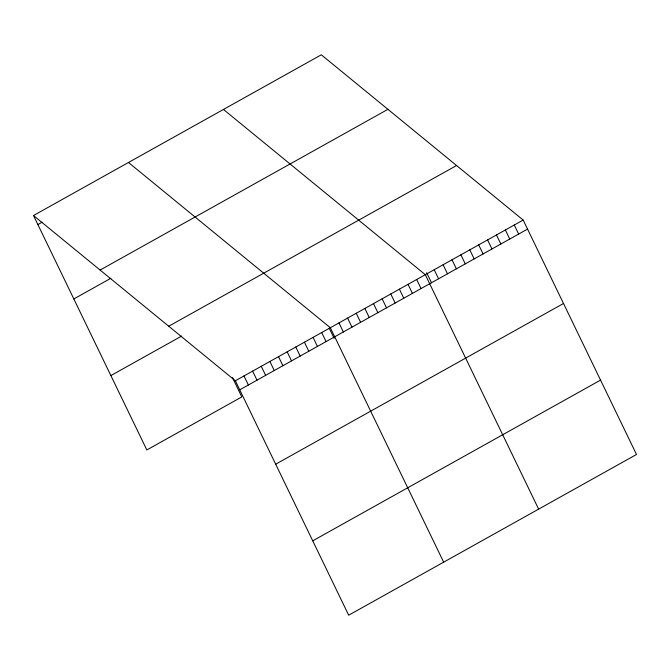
<?xml version="1.0" encoding="UTF-8"?>
<svg xmlns="http://www.w3.org/2000/svg" width="670" height="670" viewBox="0 0 670 670"><rect width="100%" height="100%" fill="white"/><g stroke="black" fill="none" stroke-linecap="round" stroke-linejoin="round"><path stroke-width="1" d="M33.5 215.522L321.315 54.798L523.169 220.045L636.5 454.478L348.685 615.202L235.354 380.769L33.5 215.522L146.831 449.955L241.811 396.916L232.49 377.637M37.88 224.576L42.193 222.164M100.115 270.052L387.93 109.327M73.834 298.954L110.96 278.217M168.739 326.231L456.555 165.515M110.877 375.585L181.679 336.047M235.354 380.769L523.169 220.045M239.734 389.823L527.55 229.098M275.688 464.201L563.504 303.477M312.731 540.832L600.546 380.108M223.462 109.445L425.308 274.692L538.638 509.125M128.481 162.483L330.335 327.731L443.666 562.163M514.275 225.011L518.655 234.073M505.373 229.978L509.753 239.039M496.478 234.944L500.858 244.006M487.584 239.919L491.964 248.972M478.69 244.885L483.07 253.938M469.796 249.851L474.167 258.905M460.893 254.818L465.273 263.88M451.999 259.784L456.379 268.846M443.105 264.75L447.485 273.812M434.21 269.725L438.582 278.779M426.656 272.707L431.539 282.807M416.673 279.507L421.053 288.569M408.038 284.331L412.418 293.393M399.404 289.155L403.784 298.209M390.769 293.979L395.149 303.033M382.135 298.795L386.515 307.857M373.5 303.619L377.88 312.681M364.865 308.443L369.245 317.496M356.231 313.259L360.611 322.32M347.596 318.083L351.976 327.144M338.97 322.906L343.341 331.968M329.246 328.267L334.129 338.367M321.701 332.546L326.072 341.608M313.066 337.37L317.438 346.432M304.431 342.194L308.803 351.248M295.797 347.018L300.168 356.072M287.162 351.834L291.534 360.896M278.527 356.658L282.899 365.72M269.893 361.482L274.264 370.535M261.258 366.297L265.638 375.359M252.624 371.121L257.004 380.183M243.989 375.945L248.369 384.999"/></g></svg>
